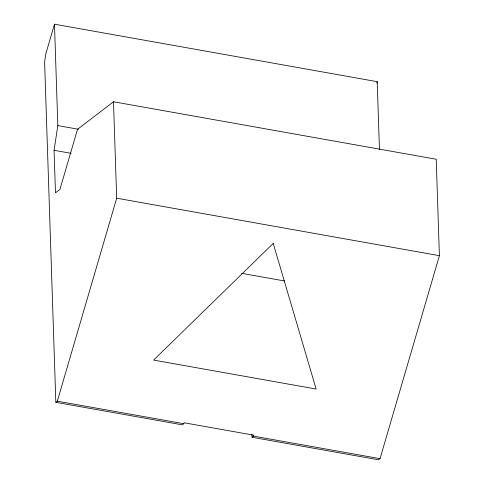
<?xml version="1.0" encoding="UTF-8"?>
<svg xmlns="http://www.w3.org/2000/svg" width="484" height="484" viewBox="0 0 484 484"><rect width="100%" height="100%" fill="white"/><g stroke="black" fill="none" stroke-linecap="round" stroke-linejoin="round"><path stroke-width="0.73" d="M251.928 434.275L252.025 437.264L378.561 459.8L380.049 458.663L439.399 255.685L436.217 159.242L113.492 101.761L77.513 129.313L59.937 189.425L55.472 192.844L54.069 150.294L57.826 125.598L54.48 24.2L377.205 81.681L379.438 149.284M54.48 24.2L45.853 53.712L44.601 61.94L55.835 402.319L182.371 424.855L183.859 423.718L184.132 422.78L253.785 435.189L253.513 436.126L252.025 437.264M55.835 402.319L57.324 401.182L116.68 198.204L113.492 101.761M376.782 83.121L377.205 81.681M57.826 125.598L78.523 129.276M54.069 150.294L71.13 153.331M116.68 198.204L439.399 255.685M241.661 273.339L284.64 280.992M57.324 401.182L183.859 423.718M253.513 436.126L380.049 458.663M273.224 243.416L153.609 360.096L316.131 389.045L273.224 243.416"/></g></svg>
